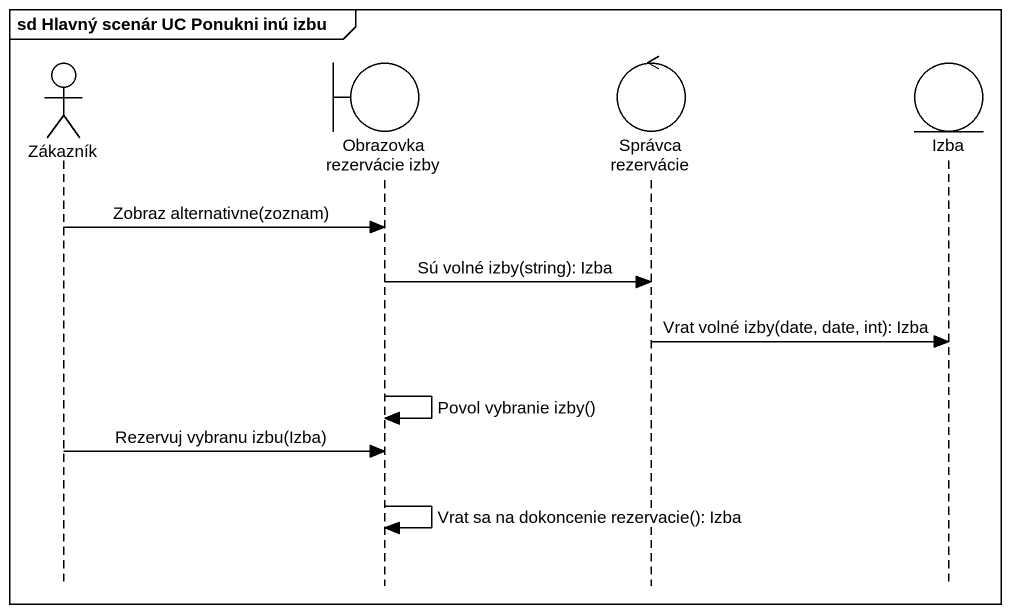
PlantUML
@startuml
mainframe sd Hlavný scenár UC Ponukni inú izbu
hide footbox
actor Zákazník
boundary "Obrazovka rezervácie izby" as Obrazovka_rezervácie_izby
control "Správca rezervácie" as Správca_rezervácie
entity Izba

Zákazník -> Obrazovka_rezervácie_izby : Zobraz alternativne(zoznam)
Obrazovka_rezervácie_izby -> Správca_rezervácie : Sú volné izby(string): Izba
Správca_rezervácie -> Izba : Vrat volné izby(date, date, int): Izba
Obrazovka_rezervácie_izby -> Obrazovka_rezervácie_izby : Povol vybranie izby()
Zákazník -> Obrazovka_rezervácie_izby : Rezervuj vybranu izbu(Izba)
Obrazovka_rezervácie_izby -> Obrazovka_rezervácie_izby : Vrat sa na dokoncenie rezervacie(): Izba
@enduml
